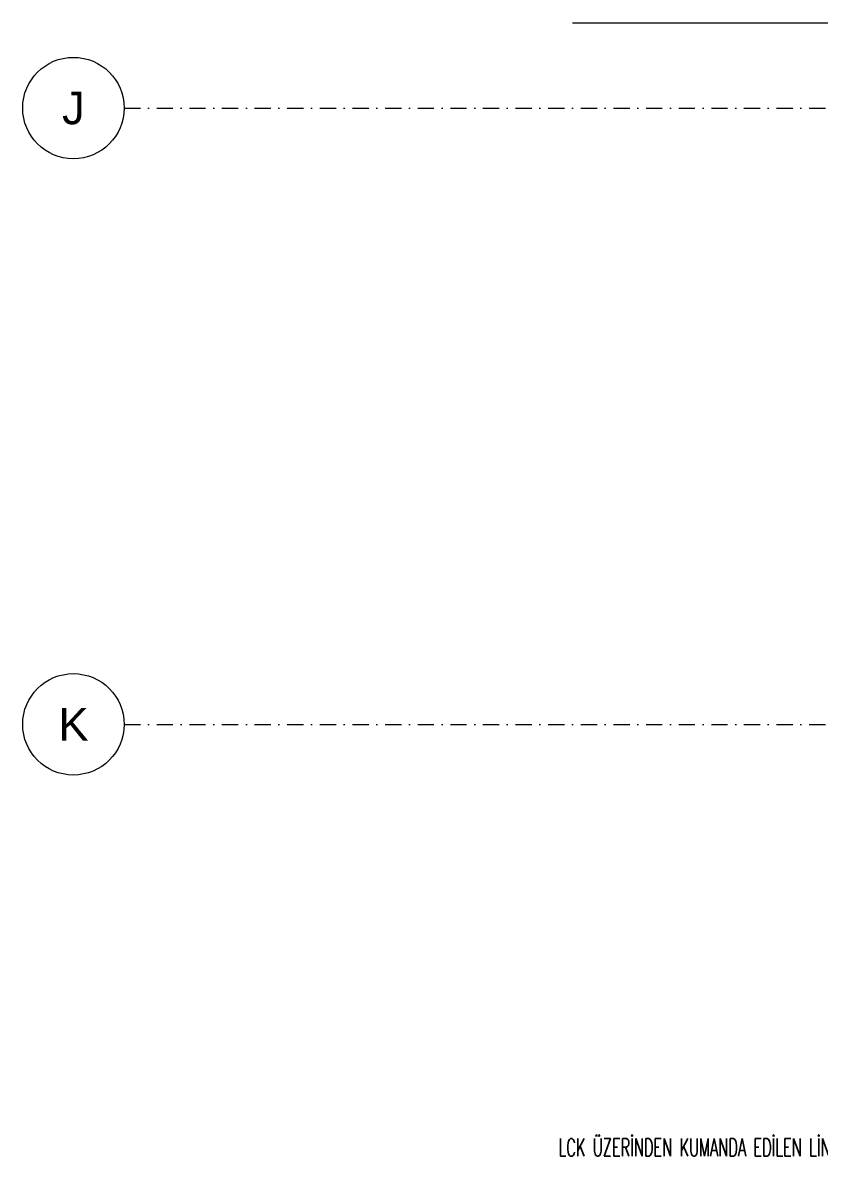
# Model space of a CAD drawing. Extents: x -9058 to 11890, y 0 to 7444.
# Drawn here: x 1035 to 1526, y 2315 to 3013 of the extents above; entities that cross this region are included whole.
import ezdxf
from ezdxf.enums import TextEntityAlignment as Align

# ---------------------------------------------------------------- set-up
doc = ezdxf.new("R2010")
doc.units = 0
doc.header["$LTSCALE"] = 10
doc.header["$MEASUREMENT"] = 0
doc.linetypes.add('DASHDOT', pattern=[1, 0.5, -0.25, 0, -0.25])
doc.layers.get('0').update_dxf_attribs({"color": 9, "lineweight": 9})
for name, color, linetype, lineweight in [('21', 9, 'Continuous', 9), ('21 @ 20', 9, 'Continuous', 9), ('24', 9, 'DASHDOT', 9), ('E-YAZI', 7, 'Continuous', 30)]:
    doc.layers.add(name, color=color, linetype=linetype, lineweight=lineweight)
doc.styles.add('$1$Arial', font='arial.ttf', dxfattribs={"height": 2.5})
doc.styles.add('Arial', font='arial.ttf', dxfattribs={"height": 2.5})
doc.styles.add('E-YAZI', font='txttw.shx')

# ---------------------------------------------------------------- blocks, each defined once
blk = doc.blocks.new('$0$0_aks')
at = {"linetype": 'Continuous'}
blk.add_circle((0, 0), 3.125, dxfattribs=at)
at = {"style": '$1$Arial'}
blk.add_attdef('AKS', text='', height=2.5, dxfattribs=at).set_placement((0, 0), align=Align.MIDDLE_CENTER)
blk = doc.blocks.new('AKS')
at = {"layer": '24', "ltscale": 2}
for points in [[(1077.4, 2945.87), (1745.06, 2945.87)], [(1077.4, 2565.87), (1745.06, 2565.87)]]:
    blk.add_lwpolyline(points, dxfattribs=at)
at = {"layer": '24'}
ref = blk.add_blockref('$0$0_aks', (1046.15, 2945.87), dxfattribs=dict(at, xscale=10, yscale=10, zscale=10))
ref.add_attrib('AKS', 'J', dxfattribs={"layer": '0', "height": 20, "style": '$1$Arial'}).set_placement((1046.15, 2945.87), align=Align.MIDDLE_CENTER)
ref = blk.add_blockref('$0$0_aks', (1046.15, 2565.87), dxfattribs=dict(at, xscale=10, yscale=10, zscale=10))
ref.add_attrib('AKS', 'K', dxfattribs={"layer": '0', "height": 20, "style": '$1$Arial'}).set_placement((1046.15, 2565.87), align=Align.MIDDLE_CENTER)
blk = doc.blocks.new('0a_elevationtarget-p')
blk.add_lwpolyline([(16.605, 0), (-4, 0)])
at = {"style": 'Arial'}
blk.add_attdef('BITMISKOT', text='', height=2, dxfattribs=at).set_placement((4.5, 0), align=Align.BOTTOM_LEFT)
blk.add_attdef('KABAKOT', text='', height=2, dxfattribs=at).set_placement((4.5, -0.592), align=Align.TOP_LEFT)
blk = doc.blocks.new('*U656')
at = {"layer": '21 @ 20', "xscale": 20, "yscale": 20, "zscale": -20, "rotation": 180}
blk.add_blockref('0a_elevationtarget-p', (1705.85, 3013.5), dxfattribs=at)

msp = doc.modelspace()

# ---------------------------------------------------------------- block references
msp.add_blockref('AKS', (20, 15))
at = {"layer": '21', "color": 6}
msp.add_blockref('*U656', (0, 0), dxfattribs=at)

# ---------------------------------------------------------------- texts
at = {"layer": 'E-YAZI', "color": 3, "linetype": 'Continuous', "style": 'E-YAZI', "width": 0.6}
msp.add_text('LCK ÜZERİNDEN KUMANDA EDİLEN LİNYELER', height=10.9375, dxfattribs=at).set_placement((1462.1, 2319.99), align=Align.MIDDLE_CENTER)

doc.saveas('drawing.dxf')
